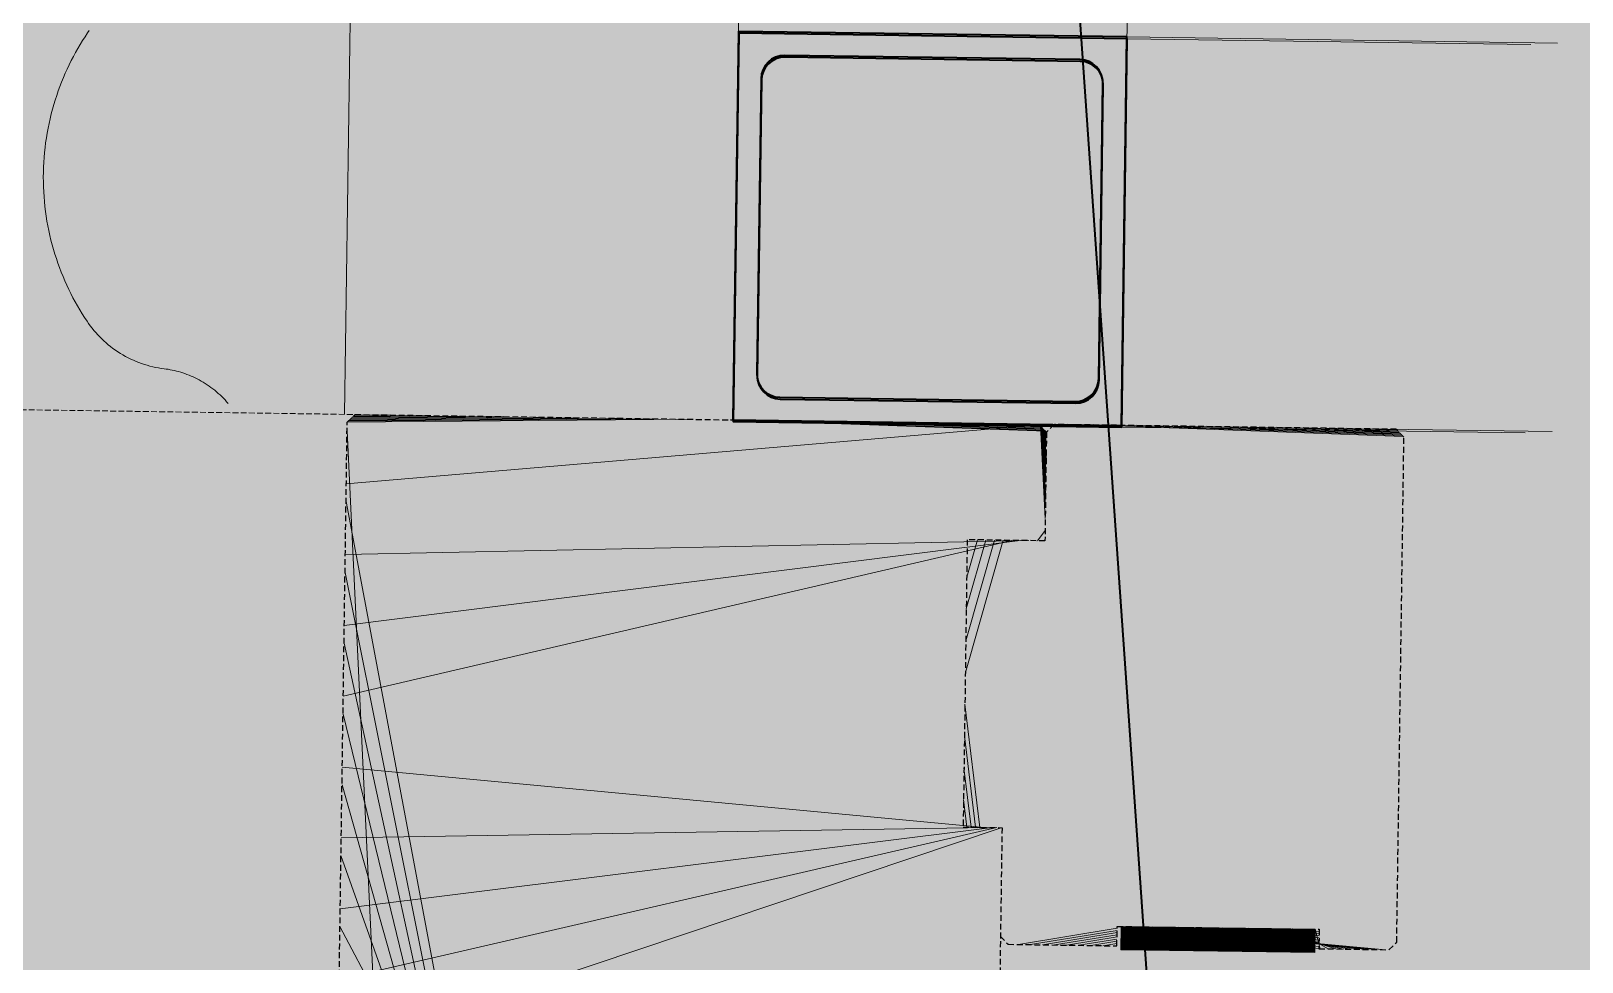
# Model space of a CAD drawing. Header units: millimetres. Extents: x 833941507 to 1669051331, y 817666127 to 1636299673.
# Drawn here: x 834547841.7 to 834548041.2, y 817982454.8 to 817982574.7 of the extents above; entities that cross this region are included whole.
import ezdxf

# ---------------------------------------------------------------- set-up
doc = ezdxf.new("R2010")
doc.units = ezdxf.units.MM
doc.header["$LTSCALE"] = 3
doc.linetypes.add('DASH', pattern=[0.35, 0.25, -0.1])
doc.linetypes.add('HIDDEN', pattern=[0.375, 0.25, -0.125])
for name, color, linetype, lineweight in [('Hatch (LTC&CB)', 252, 'Continuous', 35), ('UAJ-22INWA', 6, 'Continuous', 35), ('UAJ-22INWA-a', 1, 'Continuous', 13), ('UAJ-22INWA-h', 251, 'Continuous', 9), ('UAJ-23FLOR-h', 251, 'Continuous', 9), ('UAJ-42INFI', 1, 'Continuous', 18), ('UAJ-42INFI-h', 251, 'Continuous', 9)]:
    doc.layers.add(name, color=color, linetype=linetype, lineweight=lineweight)
doc.layers.add('UAJ-00ANNO-y', color=7, linetype='DASH', lineweight=15, true_color=0x999999)
doc.layers.add('UAJ-00XREF', color=7, linetype='Continuous')
doc.layers.add('UAJ-28STRU-a', color=8, linetype='HIDDEN')
doc.layers.add('UAJ-22INWA-$', color=32, linetype='Continuous', plot=False)

# ---------------------------------------------------------------- blocks, each defined once
blk = doc.blocks.new('GBP-LTC-LB01')
at = {"layer": 'UAJ-23FLOR-h'}
h = blk.add_hatch(dxfattribs=at)
h.set_pattern_fill('EARTH,_O', color=256, scale=180, angle=45.00000010501341)
h.set_pattern_definition([(48.99890852053534, (834576001.761157, 818046085.3420337), (-112.7268618952272, 1612.510668059984), [1143, -1143]), (48.99890852053534, (834575678.2791204, 818046366.5514973), (-112.7268618952272, 1612.510668059984), [1143, -1143]), (48.99890852053534, (834575354.7970834, 818046647.760961), (-112.7268618952272, 1612.510668059984), [1143, -1143]), (138.9989085205353, (834575340.7062259, 818046849.3247945), (-1612.510668059984, -112.7268618952272), [1143, -1143]), (138.9989085205353, (834575621.9156895, 818047172.8068315), (-1612.510668059984, -112.7268618952272), [1143, -1143]), (138.9989085205353, (834575903.1251531, 818047496.2888683), (-1612.510668059984, -112.7268618952272), [1143, -1143])])
h.paths.add_polyline_path([(834572173.0526648, 818200349.1682475), (834310583.7401848, 818182062.0839702), (834331502.2393942, 817882831.6918911), (834364939.6873164, 817885169.2259957), (834473095.7001734, 818011283.5998719), (834480533.7001572, 818020120.3998857), (834485095.050147, 818025709.5498941), (834491375.7001324, 818033618.9999057), (834497063.4001188, 818041012.999916), (834493145.8001142, 818043678.6999089), (834512788.5000582, 818074029.2499447), (834518712.4500408, 818083675.2499557), (834526231.3000174, 818096325.0999695), (834534646.0499907, 818111073.0499848), (834545955.9999523, 818131981.3000056), (834557204.5999117, 818154198.8000262), (834564039.9998856, 818168496.8000388), (834570941.1648417, 818183576.4266495), (834578367.7999997, 818200696.3)])
h.paths.add_polyline_path([(834382131.3063979, 817956469.9755309), (834418268.7298656, 817958996.0684958), (834422062.4129677, 817963855.9029621), (834428403.0430198, 817964299.3786768), (834467239.2037573, 818010695.5815835), (834466445.2064853, 818021738.794587), (834476097.7213831, 818035709.0329579), (834485267.1005058, 818048983.1978921), (834487014.8928652, 818051460.4309663), (834497268.3342452, 818067303.4232484), (834492893.3757939, 818129890.0851053), (834448056.5937514, 818126755.6608665), (834416896.5816393, 818105052.1136897), (834382061.3702741, 818080788.9948437), (834386167.4497714, 818022059.1642565), (834377588.3843737, 818021459.4669156)], flags=16)
edge = h.paths.add_edge_path(flags=16)
edge.add_line((834540292.2872467, 818142076.0699883), (834533466.3205868, 818141614.1342163))
edge.add_line((834533466.3205867, 818141614.1342163), (834523258.01233, 818143862.7104174))
edge.add_line((834523258.01233, 818143862.7104174), (834525896.867722, 818155838.9349334))
edge.add_arc((834558382.4304729, 818267025.4493066), 115835.0239163238, 237.2183980957774, 253.7131265722631, ccw=False)
edge.add_line((834495664.9154892, 818169638.2526121), (834498267.5884769, 818132356.9750829))
edge.add_line((834498267.5884771, 818132356.9750829), (834496346.4194225, 818130135.0090942))
edge.add_line((834496346.4194226, 818130135.0090942), (834492879.879452, 818129892.6713651))
edge.add_line((834492879.8794518, 818129892.6713651), (834494229.5832878, 818110587.6218635))
edge.add_line((834494229.5832882, 818110587.6218635), (834496326.133695, 818110708.3844534))
edge.add_line((834496326.1336946, 818110708.3844534), (834498420.2073777, 818080753.5549031))
edge.add_line((834498420.2073779, 818080753.5549031), (834498046.1188868, 818080727.4032354))
edge.add_line((834498046.118887, 818080727.4032354), (834498254.5151165, 818077746.3837949))
edge.add_line((834498254.5151162, 818077746.3837949), (834503061.0860548, 818078082.4001414))
edge.add_line((834503061.0860548, 818078082.4001414), (834504979.5219883, 818081212.101532))
edge.add_line((834504979.5219884, 818081212.101532), (834509429.0185915, 818088470.9260026))
edge.add_line((834509429.0185914, 818088470.9260026), (834515217.1570119, 818097913.5886871))
edge.add_line((834515217.157012, 818097913.5886871), (834526067.4346461, 818116415.5426326))
edge.add_line((834526067.4346461, 818116415.5426326), (834532489.1994565, 818127888.6839589))
edge.add_line((834532489.1994562, 818127888.6839589), (834534830.89787, 818132146.3035389))
edge.add_line((834534830.8978701, 818132146.3035389), (834540292.2872465, 818142076.0699883))
h = blk.add_hatch(dxfattribs=at)
h.set_pattern_fill('EARTH,_O', color=256, scale=180, angle=45.00000010501341)
h.set_pattern_definition([(45.00000010501341, (-1082349.699177861, 54794.90315568447), (-2.96267069188616e-06, 1616.446101792448), [1143, -1143]), (45.00000010501341, (-1082652.782822503, 55097.98679921505), (-2.96267069188616e-06, 1616.446101792448), [1143, -1143]), (45.00000010501341, (-1082955.866467144, 55401.07044274564), (-2.96267069188616e-06, 1616.446101792448), [1143, -1143]), (135.0000001050134, (-1082955.866467515, 55603.12620546969), (-1616.446101792448, -2.96267069188616e-06), [1143, -1143]), (135.0000001050134, (-1082652.782823984, 55906.20985011128), (-1616.446101792448, -2.96267069188616e-06), [1143, -1143]), (135.0000001050134, (-1082349.699180454, 56209.29349475286), (-1616.446101792448, -2.96267069188616e-06), [1143, -1143])])
h.paths.add_polyline_path([(834669469.2548146, 818015499.1701102), (834651080.8176275, 818014213.7929552), (834651091.333055, 818014066.030459), (834669479.7621983, 818015351.5226754)], flags=16)
edge = h.paths.add_edge_path()
edge.add_arc((834611763.613195, 818123015.0723449), 22001.28373588376, 94.00071865262937, 118.6886834190998)
edge.add_line((834601201.8916234, 818142315.5004095), (834593918.3367147, 818141228.3801512))
edge.add_arc((834611768.400262, 818123014.0298539), 25502.69251264854, 93.99715914630349, 134.4212748451599, ccw=False)
edge.add_line((834609990.6837641, 818148454.6872638), (834618164.3568528, 818149025.8389109))
edge.add_line((834618164.3568528, 818149025.8389109), (834618408.292444, 818145534.9100552))
edge.add_line((834618408.292444, 818145534.9100552), (834616365.4114578, 818145392.1596863))
edge.add_line((834616365.4114578, 818145392.1596863), (834616609.385029, 818141900.6873076))
edge.add_line((834616609.385029, 818141900.6873076), (834611621.5474902, 818141552.1522465))
edge.add_line((834611621.5474902, 818141552.1522465), (834611377.6128702, 818145043.0672039))
edge.add_line((834611377.6128702, 818145043.0672039), (834610228.6059371, 818144962.7428077))
h.paths.add_polyline_path([(834673232.9366938, 818197365.8783082), (834607546.4897544, 818192773.8917836), (834599172.4998745, 818174435.3001034), (834588349.0999149, 818152374.5000834), (834578621.5499489, 818133890.6500655), (834568418.2999822, 818115665.3000468), (834556456.700019, 818095618.300025), (834546606.4000474, 818080041.600007), (834532219.3000866, 818058623.7499806), (834523692.1501086, 818046595.7499651), (834515683.5001286, 818035708.4999502), (834508244.2001468, 818025929.8999366), (834500656.3001646, 818016266.0999228), (834489786.8001888, 818002934.0999027), (834483448.3002025, 817995421.2998908), (834478637.6002128, 817989841.6998823), (834458453.7502539, 817967379.2998452), (834441506.4997879, 817949096.357832), (834383075.7479855, 817886437.0757562), (834482026.687943, 817893354.5055006), (834551919.0356153, 817920008.6018127), (834634905.1297382, 817930637.1330649), (834634022.9972101, 817939309.3515325), (834633770.0685325, 817941795.8857912), (834633577.6912351, 817943687.0236263), (834508697.0405153, 817930983.6118022), (834507053.464672, 817930191.4384525), (834506409.4608335, 817939426.9553951), (834507656.9383341, 817945566.7269546), (834503417.0808368, 818006767.0327235), (834503064.3680854, 818011762.6720035), (834514052.9096247, 818025791.9353799), (834520784.6504849, 818034889.3491884), (834526318.8615147, 818042436.9444461), (834532381.6860782, 818050705.6283545), (834536345.7196504, 818056472.6778568), (834542258.4127678, 818065225.6191521), (834550405.86193, 818077286.9078631), (834561578.9964366, 818095001.9633045), (834574522.6610527, 818117080.0346472), (834587768.8781933, 818140310.2095475), (834609774.1305691, 818143594.9757913), (834610001.9653326, 818140335.8947712), (834634252.5395212, 818142031.4686226), (834636806.8958616, 818105492.469254), (834642791.4816118, 818105913.7478601), (834646278.5594581, 818056032.5832597), (834640293.170484, 818055614.1586573), (834643382.3380679, 818011424.9081372), (834641138.4146172, 818011267.9554363), (834645775.7848747, 817944927.8676329), (834639048.3570181, 817944243.5239328), (834640362.1165634, 817931328.1108725), (834651070.3910474, 817932706.91456), (834650587.6677916, 817936476.1291044), (834685105.7378002, 817940896.8578628), (834685588.4610578, 817937127.6433052), (834691373.7890701, 817937868.5701854)])
blk = doc.blocks.new('*U1041')
at = {"layer": 'UAJ-22INWA'}
blk.add_line((200.0000003256741, 393.0466340714042), (200.0000003130687, -251.2123419398217), dxfattribs=at)
at = {"layer": 'UAJ-22INWA-$'}
blk.add_lwpolyline([(-2.965802536891715e-08, -251.2123421169008), (3.703774780206004e-07, 393.0466344058077), (200.0000002511683, 393.0466341673891), (200.0000003279698, -251.2123419976915)], close=True, dxfattribs=at)
blk = doc.blocks.new('GBP-STR-B01-L2')
at = {"layer": 'UAJ-22INWA', "rotation": 183.9989084570433}
blk.add_blockref('*U1041', (834548162.5961051, 817982784.5663956), dxfattribs=at)
blk = doc.blocks.new('*U1180')
at = {"layer": 'UAJ-22INWA-h'}
h = blk.add_hatch(dxfattribs=at)
h.set_pattern_fill('LOOF', color=256, scale=2, style=0)
h.set_pattern_definition([(45, (-29781.88201405762, -12480.71276405872), (-9.999999558955615, 9.999999558955617), []), (135, (-29781.88201405762, -12480.71276405872), (-9.999999558955617, -9.999999558955615), [])])
h.paths.add_polyline_path([(2205.552846304127, 40.00000011920906), (2205.552846304124, 1.000000119207243), (2204.552846304124, 1.192072431877023e-07), (2146.552672512139, 1.192090621771058e-07), (2145.552672512139, 1.000000119209062), (2145.552672512139, 37.00000011920724), (2135.552672512139, 37.00000011920906), (2135.552672512135, 32.50000011921088), (2135.052672512135, 32.00000011921088), (2131.052672512139, 32.0000001192127), (2130.552672512139, 32.5000001192127), (2130.552672512139, 60.00000011920724), (2120.552846304127, 60.00000011920906), (2120.552846304124, 55.50000011920724), (2120.052846304124, 55.00000011920724), (2116.052846304124, 55.00000011920906), (2115.552846304124, 55.50000011920906), (2115.552846304127, 138.0000001192072), (2116.552846304127, 139.0000001192072), (2204.552846304127, 139.0000001192072), (2205.552846304127, 138.0000001192072), (2205.552846304127, 124.0000001192091), (2195.552846304127, 124.0000001192091), (2195.552846304127, 87.00000011920906), (2200.552846304127, 87.00000011920906), (2200.552846304127, 40.00000011920906)])
h = blk.add_hatch(dxfattribs=at)
h.set_pattern_fill('LOOF', color=256, scale=2, style=0)
h.set_pattern_definition([(45, (-29691.88201405762, -12480.71276405872), (-9.999999558955615, 9.999999558955617), []), (135, (-29691.88201405762, -12480.71276405872), (-9.999999558955617, -9.999999558955615), [])])
h.paths.add_polyline_path([(2251.552846304127, 73.00000011920906), (2251.552846304124, 138.0000001192091), (2250.552846304124, 139.0000001192091), (2206.552846304127, 139.0000001192072), (2205.552846304127, 138.0000001192072), (2205.552846304127, 124.0000001192091), (2195.552846304127, 124.0000001192091), (2195.552846304127, 87.00000011920906), (2200.552846304127, 87.00000011920906), (2200.552846304127, 73.00000011920906), (2201.552846304127, 72.00000011920906), (2215.552846304127, 72.00000011920906), (2215.552846304127, 74.50000011920906), (2241.552846304127, 74.50000011920906), (2241.552846304127, 72.00000011920906), (2250.552846304127, 72.00000011920906)])
h = blk.add_hatch(dxfattribs=at)
h.set_pattern_fill('AFWERK', color=256, scale=1.5, style=0)
h.set_pattern_definition([(135, (2216.052846304127, 71.50000011920906), (1.500000039909359, 1.500000039909359), []), (45.00000000000001, (2216.052846304127, 71.50000011920906), (1.500000039909359, -1.500000039909359), [])])
h.paths.add_polyline_path([(2241.052846304127, 71.50000011920906), (2216.052846304127, 71.50000011920906), (2216.052846304127, 74.50000011920906), (2241.052846304127, 74.50000011920906)])
at = {"layer": 'UAJ-00ANNO-y'}
blk.add_line((88.99999999999636, 138.9999999999998), (2116.552846304127, 139.0000001192091), dxfattribs=at)
at = {"layer": 'UAJ-22INWA-h'}
blk.add_lwpolyline([(2241.052846304127, 71.50000011920906), (2216.052846304127, 71.50000011920906), (2216.052846304127, 74.50000011920906), (2241.052846304127, 74.50000011920906)], close=True, dxfattribs=at)
at = {"layer": 'UAJ-28STRU-a'}
blk.add_lwpolyline([(2115.552846304124, 55.50000011920906), (2115.552846304127, 138.0000001192072), (2116.552846304127, 139.0000001192072), (2204.552846304127, 139.0000001192072), (2205.552846304127, 138.0000001192072), (2205.552846304127, 124.0000001192091), (2195.552846304127, 124.0000001192091), (2195.552846304127, 87.00000011920906), (2200.552846304127, 87.00000011920906), (2200.552846304127, 40.00000011920906)], dxfattribs=at)
blk.add_lwpolyline([(2251.552846304127, 73.00000011920906), (2251.552846304124, 138.0000001192091), (2250.552846304124, 139.0000001192091), (2206.552846304127, 139.0000001192072), (2205.552846304127, 138.0000001192072), (2205.552846304127, 124.0000001192091), (2195.552846304127, 124.0000001192091), (2195.552846304127, 87.00000011920906), (2200.552846304127, 87.00000011920906), (2200.552846304127, 73.00000011920906), (2201.552846304127, 72.00000011920906), (2215.552846304127, 72.00000011920906), (2215.552846304127, 74.50000011920906), (2241.552846304127, 74.50000011920906), (2241.552846304127, 72.00000011920906), (2250.552846304127, 72.00000011920906)], close=True, dxfattribs=at)
blk = doc.blocks.new('*U1272')
at = {"layer": 'UAJ-22INWA-h'}
h = blk.add_hatch(color=256, dxfattribs=at)
h.dxf.hatch_style = 1
h.paths.add_polyline_path([(-1.836970186292304e-15, -9.999999932341169), (50.00000013692552, -9.999999932341169), (50.00000013692552, 39.99999999999272), (0, 40)])
edge = h.paths.add_edge_path(flags=16)
edge.add_line((6.000000000058206, -6.999999932341169), (44.00000013698373, -6.999999932348445))
edge.add_arc((44.00000013694863, -3.999999932371553), 2.999999999976892, 270.0000000006704, 360.0000000007193)
edge.add_line((47.00000013692552, -3.999999932333893), (47.00000013692552, 34))
edge.add_arc((44.00000013692205, 34.00000000000381), 3.000000000003467, 359.9999999999273, 449.9999999999338)
edge.add_line((44.00000013692552, 37.00000000000728), (6.000000000058208, 36.99999999999272))
edge.add_arc((6.000000000026295, 33.99999999996643), 3.000000000026297, 89.99999999939051, 179.9999999994978)
edge.add_line((3, 33.99999999999272), (2.999999999999998, -3.999999932348445))
edge.add_arc((6.000000000026762, -3.999999932314405), 3.000000000026763, 180.0000000006501, 270.0000000006006)
at = {"layer": 'UAJ-22INWA'}
blk.add_lwpolyline([(-1.836970186292304e-15, -9.999999932341169), (50.00000013692552, -9.999999932341169), (50.00000013692552, 39.99999999999272), (0, 40)], close=True, dxfattribs=at)
blk.add_lwpolyline([(6.000000000058206, -6.999999932341169), (44.00000013698373, -6.999999932348445, 0.4142135623733451), (47.00000013692552, -3.999999932333893), (47.00000013692552, 34, 0.414213562373128), (44.00000013692552, 37.00000000000728), (6.000000000058208, 36.99999999999272, 0.4142135623736437), (3, 33.99999999999272), (2.999999999999998, -3.999999932348445, 0.4142135623728417)], format="xyb", close=True, dxfattribs=at)
blk = doc.blocks.new('inf_010')
at = {"layer": 'UAJ-42INFI'}
for p, q in [((889560075.9107424, 757791840.0307894, 1.797687314048139e-07), (889560075.5694573, 757791839.5526124, 1.797687313386604e-07)), ((889560076.2586427, 757791840.500508, 1.79768731472516e-07), (889560075.9107424, 757791840.0307894, 1.797687314048139e-07)), ((889560076.6128833, 757791840.9616611, 1.797687315417093e-07), (889560076.2586427, 757791840.500508, 1.79768731472516e-07)), ((889560076.848824, 757791841.255095, 1.797687315880012e-07), (889560076.6128833, 757791840.9616611, 1.797687315417093e-07)), ((889560074.5880111, 757791838.0685449, 1.797687311500569e-07), (889560074.2758955, 757791837.5578034, 1.797687310906606e-07)), ((889560074.9078215, 757791838.5713575, 1.797687312112258e-07), (889560074.5880111, 757791838.0685449, 1.797687311500569e-07)), ((889560075.23506, 757791839.0660927, 1.797687312741122e-07), (889560074.9078215, 757791838.5713575, 1.797687312112258e-07)), ((889560075.5694573, 757791839.5526124, 1.797687313386604e-07), (889560075.23506, 757791839.0660927, 1.797687312741122e-07)), ((889560073.3883284, 757791835.9796567, 1.797687309236436e-07), (889560073.1095831, 757791835.4389062, 1.797687308718688e-07)), ((889560073.6757966, 757791836.5131826, 1.797687309774012e-07), (889560073.3883284, 757791835.9796567, 1.797687309236436e-07)), ((889560073.9717375, 757791837.0392911, 1.79768731033091e-07), (889560073.6757966, 757791836.5131826, 1.797687309774012e-07)), ((889560074.2758955, 757791837.5578034, 1.797687310906606e-07), (889560073.9717375, 757791837.0392911, 1.79768731033091e-07)), ((889560072.5792369, 757791834.3365512, 1.797687307744655e-07), (889560072.3281085, 757791833.7753834, 1.797687307289319e-07)), ((889560072.8398063, 757791834.8911325, 1.797687308221267e-07), (889560072.5792369, 757791834.3365512, 1.797687307744655e-07)), ((889560073.1095831, 757791835.4389062, 1.797687308718688e-07), (889560072.8398063, 757791834.8911325, 1.797687308221267e-07)), ((889560071.6335875, 757791832.0547463, 1.797687306055378e-07), (889560071.4224048, 757791831.469664, 1.797687305689471e-07)), ((889560071.8550693, 757791832.6342331, 1.797687306444257e-07), (889560071.6335875, 757791832.0547463, 1.797687306055378e-07)), ((889560072.0866457, 757791833.2078631, 1.797687306855707e-07), (889560071.8550693, 757791832.6342331, 1.797687306444257e-07)), ((889560072.3281085, 757791833.7753834, 1.797687307289319e-07), (889560072.0866457, 757791833.2078631, 1.797687306855707e-07)), ((889560071.0316992, 757791830.2838032, 1.797687305028048e-07), (889560070.8525347, 757791829.6835917, 1.797687304733216e-07)), ((889560071.2217147, 757791830.8792562, 1.797687305346912e-07), (889560071.0316992, 757791830.2838032, 1.797687305028048e-07)), ((889560071.4224048, 757791831.469664, 1.797687305689471e-07), (889560071.2217147, 757791830.8792562, 1.797687305346912e-07)), ((889560070.3817316, 757791827.8573807, 1.797687303995869e-07), (889560070.2475019, 757791827.2411469, 1.797687303800002e-07)), ((889560070.5274038, 757791828.4700749, 1.797687304216856e-07), (889560070.3817316, 757791827.8573807, 1.797687303995869e-07)), ((889560070.6843848, 757791829.0789144, 1.797687304462724e-07), (889560070.5274038, 757791828.4700749, 1.797687304216856e-07)), ((889560070.8525347, 757791829.6835917, 1.797687304733216e-07), (889560070.6843848, 757791829.0789144, 1.797687304462724e-07)), ((889560070.0138332, 757791825.9993463, 1.797687303484429e-07), (889560069.914598, 757791825.3744354, 1.797687303365063e-07)), ((889560070.1248326, 757791826.6216938, 1.79768730362946e-07), (889560070.0138332, 757791825.9993463, 1.797687303484429e-07)), ((889560070.2475019, 757791827.2411469, 1.797687303800002e-07), (889560070.1248326, 757791826.6216938, 1.79768730362946e-07)), ((889560069.7517376, 757791824.1182597, 1.797687303203805e-07), (889560069.6882404, 757791823.4876721, 1.797687303162086e-07)), ((889560069.8272094, 757791824.747294, 1.797687303271488e-07), (889560069.7517376, 757791824.1182597, 1.797687303203805e-07)), ((889560069.914598, 757791825.3744354, 1.797687303365063e-07), (889560069.8272094, 757791824.747294, 1.797687303271488e-07)), ((889560069.5973344, 757791822.2232118, 1.797687303156692e-07), (889560069.5699741, 757791821.5900277, 1.797687303193016e-07)), ((889560069.6367624, 757791822.8558766, 1.797687303146377e-07), (889560069.5973344, 757791822.2232118, 1.797687303156692e-07)), ((889560069.6882404, 757791823.4876721, 1.797687303162086e-07), (889560069.6367624, 757791822.8558766, 1.797687303146377e-07)), ((889560069.5546888, 757791820.9566666, 1.797687303255314e-07), (889560069.551468, 757791820.323474, 1.797687303343512e-07)), ((889560069.551468, 757791820.323474, 1.797687303343512e-07), (889560069.5602913, 757791819.690794, 1.797687303457513e-07)), ((889560069.5699741, 757791821.5900277, 1.797687303193016e-07), (889560069.5546888, 757791820.9566666, 1.797687303255314e-07)), ((889560069.5602913, 757791819.690794, 1.797687303457513e-07), (889560069.5811244, 757791819.0589689, 1.797687303597193e-07)), ((889560069.5811244, 757791819.0589689, 1.797687303597193e-07), (889560069.6139202, 757791818.4283385, 1.7976873037624e-07)), ((889560069.6139202, 757791818.4283385, 1.7976873037624e-07), (889560069.6586189, 757791817.7992413, 1.797687303952953e-07)), ((889560069.6586189, 757791817.7992413, 1.797687303952953e-07), (889560069.7151487, 757791817.1720104, 1.79768730416865e-07)), ((889560069.7151487, 757791817.1720104, 1.79768730416865e-07), (889560069.7834228, 757791816.5469766, 1.797687304409253e-07)), ((889560069.7834228, 757791816.5469766, 1.797687304409253e-07), (889560069.8633466, 757791815.924464, 1.797687304674511e-07)), ((889560069.8633466, 757791815.924464, 1.797687304674511e-07), (889560069.9548093, 757791815.3047951, 1.797687304964136e-07)), ((889560069.9548093, 757791815.3047951, 1.797687304964136e-07), (889560070.0576929, 757791814.6882855, 1.797687305277829e-07)), ((889560070.0576929, 757791814.6882855, 1.797687305277829e-07), (889560070.1718628, 757791814.0752417, 1.797687305615254e-07)), ((889560070.1718628, 757791814.0752417, 1.797687305615254e-07), (889560070.29718, 757791813.4659673, 1.797687305976066e-07)), ((889560070.29718, 757791813.4659673, 1.797687305976066e-07), (889560070.4334893, 757791812.8607581, 1.797687306359888e-07)), ((889560070.4334893, 757791812.8607581, 1.797687306359888e-07), (889560070.5806282, 757791812.2599009, 1.797687306766327e-07)), ((889560070.5806282, 757791812.2599009, 1.797687306766327e-07), (889560070.7384249, 757791811.6636764, 1.797687307194972e-07)), ((889560070.7384249, 757791811.6636764, 1.797687307194972e-07), (889560070.9066978, 757791811.0723563, 1.797687307645392e-07)), ((889560070.9066978, 757791811.0723563, 1.797687307645392e-07), (889560071.0852563, 757791810.4862033, 1.797687308117138e-07)), ((889560071.0852563, 757791810.4862033, 1.797687308117138e-07), (889560071.2739016, 757791809.905474, 1.797687308609744e-07)), ((889560071.2739016, 757791809.905474, 1.797687308609744e-07), (889560071.4724264, 757791809.3304104, 1.797687309122729e-07)), ((889560071.4724264, 757791809.3304104, 1.797687309122729e-07), (889560071.6806191, 757791808.7612495, 1.797687309655602e-07)), ((889560071.6806191, 757791808.7612495, 1.797687309655602e-07), (889560071.8982582, 757791808.1982173, 1.797687310207852e-07)), ((889560071.8982582, 757791808.1982173, 1.797687310207852e-07), (889560072.1251167, 757791807.6415309, 1.797687310778961e-07)), ((889560072.1251167, 757791807.6415309, 1.797687310778961e-07), (889560072.3609623, 757791807.0913943, 1.797687311368397e-07)), ((889560072.3609623, 757791807.0913943, 1.797687311368397e-07), (889560072.6055572, 757791806.5480046, 1.797687311975621e-07)), ((889560072.6055572, 757791806.5480046, 1.797687311975621e-07), (889560072.8586602, 757791806.0115465, 1.797687312600086e-07)), ((889560072.8586602, 757791806.0115465, 1.797687312600086e-07), (889560073.1200233, 757791805.4821955, 1.797687313241233e-07)), ((889560073.1200233, 757791805.4821955, 1.797687313241233e-07), (889560073.3893967, 757791804.9601163, 1.797687313898501e-07)), ((889560073.3893967, 757791804.9601163, 1.797687313898501e-07), (889560073.6665275, 757791804.4454628, 1.797687314571323e-07)), ((889560073.6665275, 757791804.4454628, 1.797687314571323e-07), (889560073.9511588, 757791803.9383789, 1.797687315259124e-07)), ((889560073.9511588, 757791803.9383789, 1.797687315259124e-07), (889560074.1366199, 757791803.6241981, 1.797687315704847e-07)), ((889560074.1366199, 757791803.6241981, 1.797687315704847e-07), (889560074.3312631, 757791803.3133149, 1.797687316169805e-07)), ((889560074.3312631, 757791803.3133149, 1.797687316169805e-07), (889560074.5350202, 757791803.0061178, 1.797687316653794e-07)), ((889560074.5350202, 757791803.0061178, 1.797687316653794e-07), (889560074.7478039, 757791802.7029934, 1.797687317156568e-07)), ((889560074.7478039, 757791802.7029934, 1.797687317156568e-07), (889560074.9695066, 757791802.4043248, 1.797687317677838e-07)), ((889560074.9695066, 757791802.4043248, 1.797687317677838e-07), (889560075.1999986, 757791802.1104957, 1.797687318217268e-07)), ((889560075.1999986, 757791802.1104957, 1.797687318217268e-07), (889560075.4391272, 757791801.8218825, 1.797687318774473e-07)), ((889560075.4391272, 757791801.8218825, 1.797687318774473e-07), (889560075.6867204, 757791801.5388571, 1.797687319349027e-07)), ((889560075.6867204, 757791801.5388571, 1.797687319349027e-07), (889560075.9425848, 757791801.2617834, 1.797687319940461e-07)), ((889560075.9425848, 757791801.2617834, 1.797687319940461e-07), (889560076.2065057, 757791800.9910161, 1.79768732054826e-07)), ((889560076.2065057, 757791800.9910161, 1.79768732054826e-07), (889560076.4782507, 757791800.7269002, 1.797687321171873e-07)), ((889560076.4782507, 757791800.7269002, 1.797687321171873e-07), (889560076.7575653, 757791800.4697711, 1.797687321810702e-07)), ((889560076.7575653, 757791800.4697711, 1.797687321810702e-07), (889560077.0441768, 757791800.2199446, 1.797687322464113e-07)), ((889560077.0441768, 757791800.2199446, 1.797687322464113e-07), (889560077.3377963, 757791799.9777311, 1.79768732313144e-07)), ((889560077.3377963, 757791799.9777311, 1.79768732313144e-07), (889560077.6381165, 757791799.7434182, 1.797687323811979e-07)), ((889560077.6381165, 757791799.7434182, 1.797687323811979e-07), (889560077.944814, 757791799.5172803, 1.797687324504994e-07)), ((889560077.944814, 757791799.5172803, 1.797687324504994e-07), (889560078.2575539, 757791799.2995726, 1.797687325209726e-07)), ((889560078.2575539, 757791799.2995726, 1.797687325209726e-07), (889560078.5759833, 757791799.0905347, 1.797687325925382e-07)), ((889560078.5759833, 757791799.0905347, 1.797687325925382e-07), (889560078.8997402, 757791798.89038, 1.797687326651152e-07)), ((889560078.8997402, 757791798.89038, 1.797687326651152e-07), (889560079.2284508, 757791798.6993085, 1.797687327386201e-07)), ((889560079.2284508, 757791798.6993085, 1.797687327386201e-07), (889560079.5617319, 757791798.5174953, 1.797687328129681e-07)), ((889560079.5617319, 757791798.5174953, 1.797687328129681e-07), (889560079.8991945, 757791798.3450972, 1.797687328880733e-07)), ((889560079.8991945, 757791798.3450972, 1.797687328880733e-07), (889560080.2404399, 757791798.1822443, 1.797687329638479e-07)), ((889560080.2404399, 757791798.1822443, 1.797687329638479e-07), (889560080.5850664, 757791798.0290488, 1.797687330402039e-07)), ((889560080.5850664, 757791798.0290488, 1.797687330402039e-07), (889560080.9326694, 757791797.8855994, 1.797687331170532e-07)), ((889560080.9326694, 757791797.8855994, 1.797687331170532e-07), (889560081.2828428, 757791797.7519605, 1.797687331943074e-07)), ((889560081.2828428, 757791797.7519605, 1.797687331943074e-07), (889560081.6351776, 757791797.6281779, 1.79768733271878e-07)), ((889560081.6351776, 757791797.6281779, 1.79768733271878e-07), (889560081.989267, 757791797.5142728, 1.797687333496773e-07)), ((889560081.989267, 757791797.5142728, 1.797687333496773e-07), (889560082.3447113, 757791797.4102458, 1.797687334276193e-07)), ((889560082.3447113, 757791797.4102458, 1.797687334276193e-07), (889560082.7011085, 757791797.3160758, 1.79768733505618e-07)), ((889560082.7011085, 757791797.3160758, 1.79768733505618e-07), (889560083.0580652, 757791797.2317214, 1.797687335835895e-07)), ((889560083.0580652, 757791797.2317214, 1.797687335835895e-07), (889560083.415194, 757791797.157121, 1.797687336614515e-07)), ((889560083.415194, 757791797.157121, 1.797687336614515e-07), (889560083.676642, 757791797.1032226, 1.797687337184422e-07)), ((889560083.676642, 757791797.1032226, 1.797687337184422e-07), (889560083.9389133, 757791797.0434165, 1.797687337756985e-07)), ((889560083.9389133, 757791797.0434165, 1.797687337756985e-07), (889560084.2018299, 757791796.9776103, 1.797687338331836e-07)), ((889560084.2018299, 757791796.9776103, 1.797687338331836e-07), (889560084.4652042, 757791796.9057229, 1.797687338908585e-07)), ((889560084.4652042, 757791796.9057229, 1.797687338908585e-07), (889560084.728848, 757791796.8276725, 1.797687339486838e-07)), ((889560084.728848, 757791796.8276725, 1.797687339486838e-07), (889560084.9925613, 757791796.743391, 1.797687340066177e-07)), ((889560084.9925613, 757791796.743391, 1.797687340066177e-07), (889560085.2561418, 757791796.6528153, 1.797687340646176e-07)), ((889560085.2561418, 757791796.6528153, 1.797687340646176e-07), (889560085.5193801, 757791796.5558906, 1.797687341226393e-07)), ((889560085.5193801, 757791796.5558906, 1.797687341226393e-07), (889560085.7820653, 757791796.4525712, 1.797687341806383e-07)), ((889560085.7820653, 757791796.4525712, 1.797687341806383e-07), (889560086.0439773, 757791796.3428196, 1.797687342385677e-07)), ((889560086.0439773, 757791796.3428196, 1.797687342385677e-07), (889560086.3048949, 757791796.2266084, 1.797687342963805e-07)), ((889560086.3048949, 757791796.2266084, 1.797687342963805e-07), (889560086.5645927, 757791796.1039191, 1.797687343540284e-07)), ((889560086.5645927, 757791796.1039191, 1.797687343540284e-07), (889560086.8228428, 757791795.974744, 1.797687344114627e-07)), ((889560086.8228428, 757791795.974744, 1.797687344114627e-07), (889560087.0794119, 757791795.8390857, 1.797687344686332e-07)), ((889560087.0794119, 757791795.8390857, 1.797687344686332e-07), (889560087.334068, 757791795.6969547, 1.797687345254899e-07)), ((889560087.334068, 757791795.6969547, 1.797687345254899e-07), (889560087.5865767, 757791795.5483769, 1.797687345819819e-07)), ((889560087.5865767, 757791795.5483769, 1.797687345819819e-07), (889560087.8367028, 757791795.3933854, 1.797687346380583e-07)), ((889560087.8367028, 757791795.3933854, 1.797687346380583e-07), (889560088.0842087, 757791795.2320278, 1.797687346936673e-07)), ((889560088.0842087, 757791795.2320278, 1.797687346936673e-07), (889560088.3288603, 757791795.0643593, 1.797687347487578e-07)), ((889560088.3288603, 757791795.0643593, 1.797687347487578e-07), (889560088.5704248, 757791794.8904481, 1.797687348032787e-07)), ((889560088.5704248, 757791794.8904481, 1.797687348032787e-07), (889560088.8086679, 757791794.7103736, 1.797687348571784e-07)), ((889560088.8086679, 757791794.7103736, 1.797687348571784e-07), (889560089.0433596, 757791794.5242288, 1.797687349104062e-07)), ((889560089.0433596, 757791794.5242288, 1.797687349104062e-07), (889560089.2742738, 757791794.3321143, 1.797687349629119e-07)), ((889560089.2742738, 757791794.3321143, 1.797687349629119e-07), (889560089.5011865, 757791794.1341414, 1.797687350146458e-07)), ((889560089.5011865, 757791794.1341414, 1.797687350146458e-07), (889560089.7238797, 757791793.9304373, 1.797687350655591e-07)), ((889560089.7238797, 757791793.9304373, 1.797687350655591e-07), (889560089.9421391, 757791793.7211361, 1.797687351156037e-07)), ((889560089.9421391, 757791793.7211361, 1.797687351156037e-07), (889560090.1557579, 757791793.5063826, 1.797687351647331e-07)), ((889560090.1557579, 757791793.5063826, 1.797687351647331e-07), (889560090.3645345, 757791793.2863324, 1.797687352129014e-07)), ((889560090.3645345, 757791793.2863324, 1.797687352129014e-07), (889560090.5682747, 757791793.0611509, 1.797687352600646e-07)), ((889560090.5682747, 757791793.0611509, 1.797687352600646e-07), (889560090.7667912, 757791792.8310137, 1.797687353061798e-07)), ((889560090.7667912, 757791792.8310137, 1.797687353061798e-07), (889560090.9599063, 757791792.596103, 1.79768735351206e-07)), ((889560090.9599063, 757791792.596103, 1.79768735351206e-07), (889560091.1474487, 757791792.3566135, 1.797687353951035e-07)), ((889560091.1474487, 757791792.3566135, 1.797687353951035e-07), (889560091.3292593, 757791792.1127429, 1.797687354378352e-07))]:
    blk.add_line(p, q, dxfattribs=at)
blk = doc.blocks.new('3A35X-MADL-P-LT-B01-0')
at = {"layer": 'UAJ-42INFI'}
for p, q in [((834547881.9395033, 817982525.3209841), (834547889.7860029, 817983072.1790028)), ((834547931.9343578, 817982524.6036414), (834547939.7808567, 817983071.4616607))]:
    blk.add_line(p, q, dxfattribs=at)
at = {"layer": 'UAJ-42INFI-h'}
for p, q in [((834547981.9292111, 817982523.8862994), (834547989.7757114, 817983070.7443179)), ((834547982.6466945, 817982573.8909522), (834548038.061848, 817982573.1036757)), ((834547982.6821588, 817982573.6659578), (834548034.5968567, 817982572.9338241)), ((834547981.9364219, 817982523.895998), (834548037.3515753, 817982523.1087204)), ((834547981.9770975, 817982523.6709286), (834548033.8917953, 817982522.9387947))]:
    blk.add_line(p, q, dxfattribs=at)
for name, p, rotation in [('inf_010', (-0.007364630698702967, 0.007514834403082205), 3.998908525164564), ('*U1180', (834545764.9930286, 817982416.4266275), 359.1847690753206)]:
    blk.add_blockref(name, p, dxfattribs=dict(rotation=rotation))
at = {"layer": 'UAJ-22INWA-a'}
for p, rotation in [((834547971.9303612, 817982524.0381527), 89.18605939732257), ((834547971.9780914, 817982523.8119411), 89.19203195238167)]:
    blk.add_blockref('*U1272', p, dxfattribs=dict(at, rotation=rotation))

msp = doc.modelspace()

# ---------------------------------------------------------------- hatches: boundary and pattern name
at = {"layer": 'Hatch (LTC&CB)'}
h = msp.add_hatch(dxfattribs=at)
h.set_pattern_fill('ANSI38', color=256, scale=100)
h.set_pattern_definition([(318.9998376927443, (834479093.7342951, 818230174.1493032), (208.2994204990571, 239.6197016519238), []), (48.99983769274426, (834479093.7342951, 818230174.1493032), (176.9791393461904, 687.5388238029047), [793.75, -476.25])])
edge = h.paths.add_edge_path()
edge.add_line((834601196.1932279, 818142314.5248821), (834603754.2640262, 818142696.3710381))
edge.add_line((834603754.2640262, 818142696.3710381), (834603901.899728, 818141707.3292294))
edge.add_line((834603901.899728, 818141707.3292294), (834603810.4683098, 818141693.6886882))
edge.add_arc((834611763.2944388, 818123016.3620529), 20299.99935169609, 113.0643579575305, 141.3575808429331)
edge.add_line((834595907.8101043, 818135692.8596053), (834595395.44903, 818135656.8608108))
edge.add_line((834595395.44903, 818135656.8608108), (834583111.7173193, 818114341.0318873))
edge.add_line((834583111.7173193, 818114341.0318873), (834578121.5842528, 818106513.8910732))
edge.add_line((834578121.5842528, 818106513.8910732), (834575731.6542978, 818102809.499759))
edge.add_line((834575731.6542978, 818102809.499759), (834574387.4489166, 818100725.9814435))
edge.add_line((834574387.4489166, 818100725.9814435), (834573113.9765022, 818098752.0992287))
edge.add_line((834573113.9765022, 818098752.0992287), (834573145.2547638, 818098730.6477773))
edge.add_line((834573145.2547638, 818098730.6477773), (834569989.114683, 818093770.2015171))
edge.add_line((834569989.114683, 818093770.2015171), (834566534.9997851, 818088385.676982))
edge.add_line((834566534.9997851, 818088385.676982), (834566514.0877519, 818088398.2967066))
edge.add_line((834566514.0877519, 818088398.2967066), (834558743.6087797, 818076256.6317656))
edge.add_line((834558743.6087797, 818076256.6317656), (834557653.4005865, 818074495.7072132))
edge.add_line((834557653.4005865, 818074495.7072132), (834553498.9169745, 818068288.5571573))
edge.add_line((834553498.9169745, 818068288.5571573), (834548580.861871, 818060932.1282293))
edge.add_line((834548580.861871, 818060932.1282293), (834544328.2635252, 818054726.3367485))
edge.add_line((834544328.2635252, 818054726.3367485), (834544332.1488035, 818054704.6644962))
edge.add_line((834544332.1488035, 818054704.6644962), (834540324.5978602, 818048716.6949816))
edge.add_line((834540324.5978602, 818048716.6949816), (834541041.3244038, 818048232.540333))
edge.add_line((834541041.3244038, 818048232.540333), (834540089.7288045, 818046823.8296406))
edge.add_line((834540089.7288045, 818046823.8296406), (834539737.5511322, 818047061.7285419))
edge.add_line((834539737.5511322, 818047061.7285419), (834533115.7546033, 818038377.7374016))
edge.add_line((834533115.7546033, 818038377.7374016), (834515220.9619001, 818015146.6305978))
edge.add_arc((834538026.0069846, 818000636.2612507), 27029.99999804167, 147.5322628657497, 176.1870880981713)
edge.add_line((834511055.837681, 818002433.7226919), (834511444.9861017, 817996891.2334589))
edge.add_line((834511444.9861017, 817996891.2334589), (834511474.1084727, 817996474.6528435))
edge.add_line((834511474.1084727, 817996474.6528435), (834508641.2167096, 817996276.6106825))
edge.add_line((834508641.2167096, 817996276.6106825), (834508910.6816144, 817992422.053122))
edge.add_line((834508910.6816144, 817992422.053122), (834511353.3752296, 817992955.9577066))
edge.add_line((834511353.3752296, 817992955.9577066), (834513357.6638721, 817964213.0085849))
edge.add_line((834513357.6638721, 817964213.0085849), (834513308.9477361, 817964209.6026397))
edge.add_line((834513308.9477361, 817964209.6026397), (834513879.4049544, 817955918.7523347))
edge.add_line((834513879.4049544, 817955918.7523347), (834514876.6139696, 817955988.4575205))
edge.add_line((834514876.6139696, 817955988.4575205), (834515053.0661077, 817953464.409199))
edge.add_arc((834528221.0653924, 817954382.9922421), 13199.99999874826, 183.9904169536054, 259.8372334186261)
edge.add_line((834525891.9897077, 817941390.0939349), (834525974.5254321, 817940578.7091386))
edge.add_line((834525974.5254321, 817940578.7091386), (834555356.336757, 817943567.4939791))
edge.add_line((834555356.336757, 817943567.4939791), (834594711.6949315, 817947570.8029128))
edge.add_line((834594711.6949315, 817947570.8029128), (834594754.1988673, 817947152.9591447))
edge.add_line((834594754.1988673, 817947152.9591447), (834616096.9028597, 817949323.9834652))
edge.add_line((834616096.9028597, 817949323.9834652), (834631854.2065201, 817950926.8492302))
edge.add_line((834631854.2065201, 817950926.8492302), (834631836.7081357, 817951177.1563083))
edge.add_line((834631836.7081357, 817951177.1563083), (834639760.382062, 817951731.0818821))
edge.add_line((834639760.382062, 817951731.0818821), (834640506.9704407, 817944391.5874598))
edge.add_line((834640506.9704407, 817944391.5874598), (834508703.5709968, 817930984.2761916))
edge.add_line((834508703.5709968, 817930984.2761916), (834508663.5146245, 817930982.1632618))
edge.add_line((834508663.5146245, 817930982.1632618), (834507053.4646711, 817930191.4384522))
edge.add_line((834507053.4646711, 817930191.4384522), (834506409.4608326, 817939426.9553951))
edge.add_line((834506409.4608326, 817939426.9553951), (834507674.9508276, 817945699.3234407))
edge.add_line((834507674.9508276, 817945699.3234407), (834503067.5031257, 818011766.6800821))
edge.add_line((834503067.5031257, 818011766.6800821), (834515005.9420724, 818027008.3036696))
edge.add_line((834515005.9420724, 818027008.3036696), (834526318.8603592, 818042436.9452374))
edge.add_line((834526318.8603592, 818042436.9452374), (834533248.4343333, 818051887.545926))
edge.add_line((834533248.4343333, 818051887.545926), (834545204.9352987, 818069586.3738981))
edge.add_line((834545204.9352987, 818069586.3738981), (834551695.4067936, 818079200.6226892))
edge.add_line((834551695.4067936, 818079200.6226892), (834551700.6621838, 818079300.5666262))
edge.add_line((834551700.6621838, 818079300.5666262), (834554860.111537, 818084257.5104706))
edge.add_line((834554860.111537, 818084257.5104706), (834556162.9385583, 818086301.5433419))
edge.add_line((834556162.9385583, 818086301.5433419), (834561579.1108731, 818095002.152886))
edge.add_line((834561579.1108731, 818095002.152886), (834564610.1881032, 818100023.5882319))
edge.add_line((834564610.1881032, 818100023.5882319), (834566711.8413072, 818103505.2825594))
edge.add_line((834566711.8413072, 818103505.2825594), (834567220.9571147, 818104369.6755948))
edge.add_line((834567220.9571147, 818104369.6755948), (834571219.8492384, 818111331.3275263))
edge.add_line((834571219.8492384, 818111331.3275263), (834579233.5847297, 818125278.3035975))
edge.add_line((834579233.5847297, 818125278.3035975), (834584805.1873057, 818135090.7915635))
edge.add_line((834584805.1873057, 818135090.7915635), (834587768.4359322, 818140310.1481816))
edge.add_line((834587768.4359322, 818140310.1481816), (834593953.3663634, 818141233.3798261))
edge.add_arc((834611682.4142298, 818123278.8372545), 25232.61257183928, 93.84603158733529, 134.6379365759465, ccw=False)
edge.add_line((834609989.9237372, 818148454.6235011), (834618164.07139, 818149025.8201461))
edge.add_line((834618164.07139, 818149025.8201461), (834618408.0113981, 818145534.900405))
edge.add_line((834618408.0113981, 818145534.900405), (834616365.1302586, 818145392.1522276))
edge.add_line((834616365.1302586, 818145392.1522276), (834616609.1098313, 818141900.6663029))
edge.add_line((834616609.1098313, 818141900.6663029), (834611621.272795, 818141552.1240568))
edge.add_line((834611621.272795, 818141552.1240568), (834611377.3331451, 818145043.038663))
edge.add_arc((834611845.1982398, 818122938.1113777), 22109.8780646978, 91.21252121934131, 118.7925777614652)
h = msp.add_hatch(color=256, dxfattribs=at)
h.dxf.hatch_style = 1
edge = h.paths.add_edge_path()
edge.add_line((834513358.8255653, 817964213.0958437), (834514805.289499, 817964314.2087176))
edge.add_line((834514805.289499, 817964314.2087176), (834514905.3200586, 817962883.3180938))
edge.add_line((834514905.3200586, 817962883.3180938), (834522015.978077, 817959924.652822))
edge.add_line((834522015.978077, 817959924.652822), (834527599.8251551, 817958234.8488646))
edge.add_line((834527599.8251551, 817958234.8488646), (834531627.4143353, 817957331.9568794))
edge.add_line((834531627.4143353, 817957331.9568794), (834538597.7298516, 817957185.7983224))
edge.add_line((834538597.7298516, 817957185.7983224), (834550283.8357514, 817958000.7096148))
edge.add_line((834550283.8357514, 817958000.7096148), (834576164.2493855, 817960699.3094033))
edge.add_arc((834571429.6622454, 818001700.8842118), 41274.02878520934, 276.5869590863181, 289.1047787767843)
edge.add_line((834584938.5161443, 817962700.1621864), (834585387.4425285, 817962731.4429674))
edge.add_line((834585387.4425285, 817962731.4429674), (834585119.4098338, 817966565.5387688))
edge.add_line((834585119.4098338, 817966565.5387688), (834584671.7451953, 817966534.2435784))
edge.add_line((834584671.7451953, 817966534.2435784), (834582845.2183245, 817993361.8909639))
edge.add_line((834582845.2183245, 817993361.8909639), (834584586.6638896, 817993483.6330193))
edge.add_line((834584586.6638896, 817993483.6330193), (834584565.213575, 817993788.1730142))
edge.add_line((834584565.213575, 817993788.1730142), (834583546.5970082, 817993716.9697903))
edge.add_line((834583546.5970082, 817993716.9697903), (834579511.6160775, 818051438.2750045))
edge.add_line((834579511.6160775, 818051438.2750045), (834571357.0710046, 818050868.2097193))
edge.add_line((834571357.0710046, 818050868.2097193), (834571728.4182211, 818045556.2424893))
edge.add_line((834571728.4182211, 818045556.2424893), (834551420.9984901, 818044136.5981159))
edge.add_line((834551420.9984901, 818044136.5981159), (834550915.3577757, 818053251.1485702))
edge.add_line((834550915.3577757, 818053251.1485702), (834550067.4300342, 818053191.871879))
edge.add_line((834550067.4300342, 818053191.871879), (834547980.3444077, 818050328.438814))
edge.add_line((834547980.3444077, 818050328.438814), (834547993.7177736, 818050137.13641))
edge.add_line((834547993.7177736, 818050137.13641), (834537098.7629538, 818035335.0755486))
edge.add_line((834537098.7629538, 818035335.0755486), (834533115.7546033, 818038377.7374016))
edge.add_line((834533115.7546033, 818038377.7374016), (834521762.7749052, 818023639.2440152))
edge.add_line((834521762.7749052, 818023639.2440152), (834515226.3537949, 818015153.6303818))
edge.add_arc((834538313.0684212, 818000540.4627358), 27322.90359548846, 147.6674701204294, 176.0266741615715)
edge.add_line((834511055.837681, 818002433.7226919), (834511474.1084727, 817996474.6528435))
edge.add_line((834511474.1084727, 817996474.6528435), (834508641.2167096, 817996276.6106824))
edge.add_line((834508641.2167096, 817996276.6106824), (834508910.6816144, 817992422.053122))
edge.add_line((834508910.6816144, 817992422.053122), (834511349.4456573, 817992955.0988119))
edge.add_line((834511349.4456573, 817992955.0988119), (834511354.850605, 817992876.5974088))
edge.add_line((834511354.850605, 817992876.5974088), (834513358.6562476, 817964213.0840075))
edge.add_line((834513358.6562476, 817964213.0840075), (834513358.8255653, 817964213.0958437))

# ---------------------------------------------------------------- block references
for name in ['GBP-LTC-LB01', 'GBP-STR-B01-L2']:
    msp.add_blockref(name, (0, 0))
at = {"layer": 'UAJ-00XREF', "ltscale": 10, "rotation": 8.262983694057247e-05}
msp.add_blockref('3A35X-MADL-P-LT-B01-0', (1179.715552806854, -1203.533311009407), dxfattribs=at)

doc.saveas('drawing.dxf')
